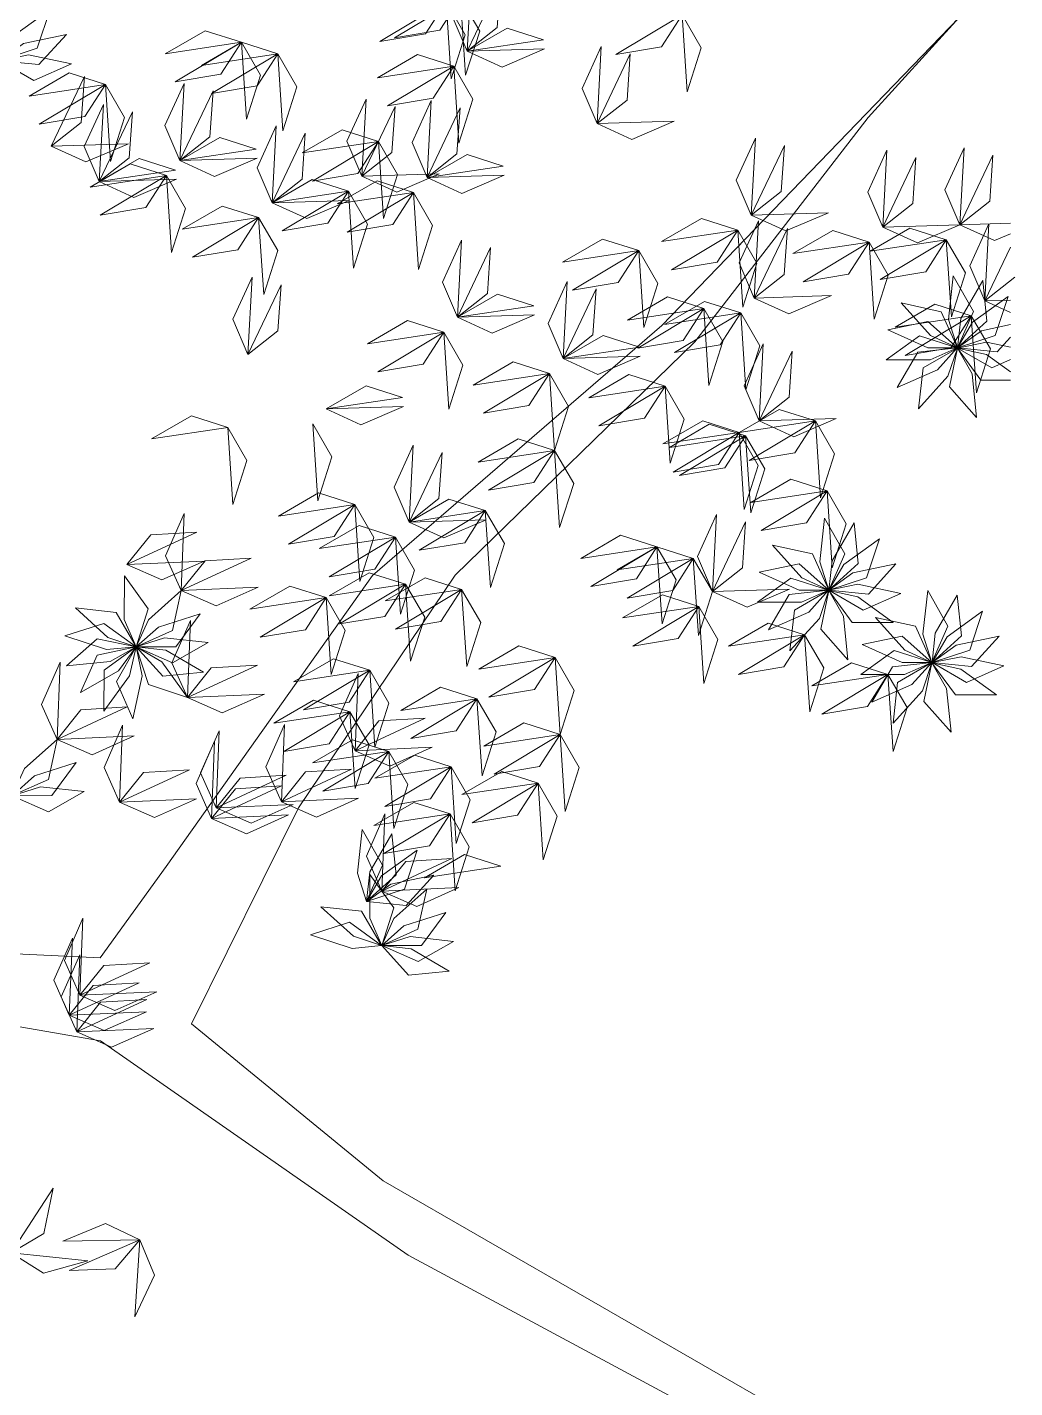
# Model space of a CAD drawing. Header units: inches. Extents: x -422522 to 22891, y -2973 to 414515.
# Drawn here: x 12307.5 to 12384.3, y 11495.4 to 11601.2 of the extents above; entities that cross this region are included whole.
import ezdxf

# ---------------------------------------------------------------- set-up
doc = ezdxf.new("R2010")
doc.units = ezdxf.units.IN
doc.header["$MEASUREMENT"] = 0
doc.layers.add('ARREDAMENTO', color=8, linetype='Continuous', lineweight=13)

msp = doc.modelspace()

# ---------------------------------------------------------------- linework, layer by layer
at = {"layer": 'ARREDAMENTO', "lineweight": 0}
for points in [[(12341.75802, 11599.32903), (12340.5897, 11602.05354), (12342.07942, 11605.31829), (12341.75802, 11599.32903)], [(12341.75802, 11599.32903), (12344.08463, 11601.16609), (12344.33295, 11604.74607), (12341.75802, 11599.32903)], [(12341.23253, 11603.46231), (12339.62783, 11600.96975), (12336.08835, 11600.37815), (12341.23253, 11603.46231)], [(12341.23253, 11603.46231), (12342.71721, 11600.89645), (12341.62717, 11597.47743), (12341.23253, 11603.46231)], [(12309.31197, 11602.58495), (12306.54924, 11600.58877), (12305.38363, 11598.59829), (12308.31307, 11599.56386), (12309.31197, 11602.58495)], [(12340.10559, 11603.17844), (12338.50089, 11600.68588), (12334.96142, 11600.09428), (12340.10559, 11603.17844)], [(12340.10559, 11603.17844), (12341.59027, 11600.61258), (12340.50024, 11597.19356), (12340.10559, 11603.17844)], [(12358.45437, 11602.16173), (12356.84967, 11599.66917), (12353.31019, 11599.07757), (12358.45437, 11602.16173)], [(12358.45437, 11602.16173), (12359.93905, 11599.59587), (12358.84901, 11596.17685), (12358.45437, 11602.16173)], [(12310.59427, 11600.63878), (12307.25847, 11599.93888), (12305.38403, 11598.59458), (12308.45294, 11598.28516), (12310.59427, 11600.63878)], [(12324.19499, 11600.02606), (12321.37072, 11600.92684), (12318.26443, 11599.12992), (12324.19499, 11600.02606)], [(12347.68858, 11600.22517), (12344.8643, 11601.12594), (12341.75802, 11599.32903), (12347.68858, 11600.22517)], [(12324.19499, 11600.02606), (12322.59029, 11597.5335), (12319.05082, 11596.9419), (12324.19499, 11600.02606)], [(12327.01926, 11599.12529), (12324.19499, 11600.02606), (12321.08871, 11598.22915), (12327.01926, 11599.12529)], [(12324.19499, 11600.02606), (12325.67967, 11597.4602), (12324.58964, 11594.04118), (12324.19499, 11600.02606)], [(12341.75802, 11599.32903), (12344.45482, 11598.0981), (12347.75311, 11599.51203), (12341.75802, 11599.32903)], [(12351.84992, 11593.69681), (12350.6816, 11596.42131), (12352.17132, 11599.68607), (12351.84992, 11593.69681)], [(12310.97413, 11598.3393), (12307.64205, 11599.0567), (12305.38289, 11598.59103), (12308.06063, 11597.06012), (12310.97413, 11598.3393)], [(12327.01926, 11599.12529), (12325.41457, 11596.63273), (12321.87509, 11596.04113), (12327.01926, 11599.12529)], [(12327.01926, 11599.12529), (12328.50394, 11596.55943), (12327.41391, 11593.14041), (12327.01926, 11599.12529)], [(12340.70406, 11598.16828), (12337.87978, 11599.06905), (12334.7735, 11597.27214), (12340.70406, 11598.16828)], [(12340.70406, 11598.16828), (12339.09936, 11595.67572), (12335.55988, 11595.08412), (12340.70406, 11598.16828)], [(12340.70406, 11598.16828), (12342.18874, 11595.60242), (12341.0987, 11592.1834), (12340.70406, 11598.16828)], [(12351.84992, 11593.69681), (12354.17653, 11595.53387), (12354.42484, 11599.11385), (12351.84992, 11593.69681)], [(12313.61682, 11596.73979), (12310.79255, 11597.64056), (12307.68627, 11595.84365), (12313.61682, 11596.73979)], [(12309.41249, 11591.94928), (12311.7391, 11593.78635), (12311.98742, 11597.36632), (12309.41249, 11591.94928)], [(12313.61682, 11596.73979), (12312.01213, 11594.24723), (12308.47265, 11593.65563), (12313.61682, 11596.73979)], [(12313.61682, 11596.73979), (12315.1015, 11594.17393), (12314.01147, 11590.75491), (12313.61682, 11596.73979)], [(12319.41595, 11590.82661), (12318.24763, 11593.55111), (12319.73735, 11596.81587), (12319.41595, 11590.82661)], [(12319.41595, 11590.82661), (12321.74256, 11592.66367), (12321.99088, 11596.24364), (12319.41595, 11590.82661)], [(12313.1442, 11589.19567), (12311.97588, 11591.92018), (12313.4656, 11595.18493), (12313.1442, 11589.19567)], [(12333.56748, 11589.60586), (12332.39916, 11592.33037), (12333.88888, 11595.59512), (12333.56748, 11589.60586)], [(12333.56748, 11589.60586), (12335.89409, 11591.44292), (12336.14241, 11595.0229), (12333.56748, 11589.60586)], [(12338.62619, 11589.50785), (12337.45787, 11592.23236), (12338.94759, 11595.49711), (12338.62619, 11589.50785)], [(12313.1442, 11589.19567), (12315.47081, 11591.03273), (12315.71912, 11594.61271), (12313.1442, 11589.19567)], [(12338.62619, 11589.50785), (12340.9528, 11591.34492), (12341.20112, 11594.92489), (12338.62619, 11589.50785)], [(12326.58296, 11587.54897), (12325.41464, 11590.27347), (12326.90436, 11593.53823), (12326.58296, 11587.54897)], [(12326.58296, 11587.54897), (12328.90957, 11589.38603), (12329.15789, 11592.96601), (12326.58296, 11587.54897)], [(12334.85494, 11592.31438), (12332.03067, 11593.21515), (12328.92439, 11591.41824), (12334.85494, 11592.31438)], [(12351.84992, 11593.69681), (12354.54672, 11592.46588), (12357.845, 11593.8798), (12351.84992, 11593.69681)], [(12309.41249, 11591.94928), (12312.10929, 11590.71835), (12315.40758, 11592.13228), (12309.41249, 11591.94928)], [(12325.34651, 11591.72275), (12322.52223, 11592.62352), (12319.41595, 11590.82661), (12325.34651, 11591.72275)], [(12334.85494, 11592.31438), (12333.25025, 11589.82182), (12329.71077, 11589.23022), (12334.85494, 11592.31438)], [(12334.85494, 11592.31438), (12336.33963, 11589.74852), (12335.24959, 11586.3295), (12334.85494, 11592.31438)], [(12363.83033, 11586.58282), (12362.66201, 11589.30732), (12364.15173, 11592.57208), (12363.83033, 11586.58282)], [(12363.83033, 11586.58282), (12366.15694, 11588.41988), (12366.40525, 11591.99986), (12363.83033, 11586.58282)], [(12380.05272, 11585.83627), (12378.8844, 11588.56077), (12380.37412, 11591.82553), (12380.05272, 11585.83627)], [(12319.07475, 11590.09181), (12316.25048, 11590.99258), (12313.1442, 11589.19567), (12319.07475, 11590.09181)], [(12319.41595, 11590.82661), (12322.11275, 11589.59568), (12325.41104, 11591.0096), (12319.41595, 11590.82661)], [(12344.55675, 11590.40399), (12341.73247, 11591.30477), (12338.62619, 11589.50785), (12344.55675, 11590.40399)], [(12374.05763, 11585.65327), (12372.88931, 11588.37778), (12374.37903, 11591.64253), (12374.05763, 11585.65327)], [(12374.05763, 11585.65327), (12376.38424, 11587.49033), (12376.63256, 11591.07031), (12374.05763, 11585.65327)], [(12380.05272, 11585.83627), (12382.37933, 11587.67333), (12382.62764, 11591.25331), (12380.05272, 11585.83627)], [(12318.36199, 11589.66585), (12315.53771, 11590.56663), (12312.43143, 11588.76971), (12318.36199, 11589.66585)], [(12318.36199, 11589.66585), (12315.53771, 11590.56663), (12312.43143, 11588.76971), (12318.36199, 11589.66585)], [(12318.36199, 11589.66585), (12316.75729, 11587.17329), (12313.21781, 11586.58169), (12318.36199, 11589.66585)], [(12318.36199, 11589.66585), (12316.75729, 11587.17329), (12313.21781, 11586.58169), (12318.36199, 11589.66585)], [(12318.36199, 11589.66585), (12319.84667, 11587.09999), (12318.75663, 11583.68097), (12318.36199, 11589.66585)], [(12318.36199, 11589.66585), (12319.84667, 11587.09999), (12318.75663, 11583.68097), (12318.36199, 11589.66585)], [(12333.56748, 11589.60586), (12336.26428, 11588.37493), (12339.56257, 11589.78886), (12333.56748, 11589.60586)], [(12338.62619, 11589.50785), (12341.32299, 11588.27692), (12344.62128, 11589.69085), (12338.62619, 11589.50785)], [(12313.1442, 11589.19567), (12315.841, 11587.96474), (12319.13929, 11589.37867), (12313.1442, 11589.19567)], [(12332.51352, 11588.44511), (12329.68925, 11589.34588), (12326.58296, 11587.54897), (12332.51352, 11588.44511)], [(12337.57223, 11588.3471), (12334.74795, 11589.24787), (12331.64167, 11587.45096), (12337.57223, 11588.3471)], [(12326.58296, 11587.54897), (12329.27976, 11586.31804), (12332.57805, 11587.73196), (12326.58296, 11587.54897)], [(12332.51352, 11588.44511), (12330.90882, 11585.95255), (12327.36934, 11585.36095), (12332.51352, 11588.44511)], [(12337.57223, 11588.3471), (12335.96753, 11585.85454), (12332.42805, 11585.26294), (12337.57223, 11588.3471)], [(12332.51352, 11588.44511), (12333.9982, 11585.87925), (12332.90816, 11582.46023), (12332.51352, 11588.44511)], [(12337.57223, 11588.3471), (12339.05691, 11585.78124), (12337.96687, 11582.36222), (12337.57223, 11588.3471)], [(12325.529, 11586.38821), (12322.70473, 11587.28899), (12319.59844, 11585.49207), (12325.529, 11586.38821)], [(12363.83033, 11586.58282), (12366.52713, 11585.35189), (12369.82542, 11586.76581), (12363.83033, 11586.58282)], [(12325.529, 11586.38821), (12323.9243, 11583.89565), (12320.38483, 11583.30406), (12325.529, 11586.38821)], [(12325.529, 11586.38821), (12327.01368, 11583.82236), (12325.92365, 11580.40333), (12325.529, 11586.38821)], [(12362.77637, 11585.42206), (12359.95209, 11586.32284), (12356.84581, 11584.52592), (12362.77637, 11585.42206)], [(12362.77637, 11585.42206), (12361.17167, 11582.9295), (12357.63219, 11582.33791), (12362.77637, 11585.42206)], [(12362.77637, 11585.42206), (12364.26105, 11582.85621), (12363.17101, 11579.43718), (12362.77637, 11585.42206)], [(12364.06803, 11580.14153), (12362.89971, 11582.86604), (12364.38943, 11586.13079), (12364.06803, 11580.14153)], [(12364.06803, 11580.14153), (12366.39464, 11581.9786), (12366.64296, 11585.55857), (12364.06803, 11580.14153)], [(12378.99875, 11584.67552), (12376.17448, 11585.57629), (12373.0682, 11583.77937), (12378.99875, 11584.67552)], [(12374.05763, 11585.65327), (12376.75443, 11584.42234), (12380.05272, 11585.83627), (12374.05763, 11585.65327)], [(12383.97798, 11585.95608), (12380.05272, 11585.83627)], [(12380.05272, 11585.83627), (12382.74952, 11584.60534), (12383.97798, 11585.13196)], [(12381.99506, 11579.92128), (12380.82674, 11582.64579), (12382.31646, 11585.91054), (12381.99506, 11579.92128)], [(12340.99021, 11578.64269), (12339.82189, 11581.36719), (12341.31161, 11584.63195), (12340.99021, 11578.64269)], [(12355.08426, 11583.82804), (12352.25999, 11584.72881), (12349.1537, 11582.9319), (12355.08426, 11583.82804)], [(12373.00367, 11584.49252), (12370.17939, 11585.39329), (12367.07311, 11583.59638), (12373.00367, 11584.49252)], [(12373.00367, 11584.49252), (12371.39897, 11581.99996), (12367.85949, 11581.40836), (12373.00367, 11584.49252)], [(12373.00367, 11584.49252), (12374.48835, 11581.92666), (12373.39831, 11578.50764), (12373.00367, 11584.49252)], [(12378.99875, 11584.67552), (12377.39406, 11582.18295), (12373.85458, 11581.59136), (12378.99875, 11584.67552)], [(12378.99875, 11584.67552), (12380.48343, 11582.10966), (12379.3934, 11578.69063), (12378.99875, 11584.67552)], [(12340.99021, 11578.64269), (12343.31682, 11580.47975), (12343.56513, 11584.05973), (12340.99021, 11578.64269)], [(12355.08426, 11583.82804), (12353.47956, 11581.33548), (12349.94009, 11580.74388), (12355.08426, 11583.82804)], [(12355.08426, 11583.82804), (12356.56894, 11581.26218), (12355.47891, 11577.84316), (12355.08426, 11583.82804)], [(12383.97798, 11584.09288), (12381.99506, 11579.92128)], [(12324.70486, 11575.76088), (12323.53654, 11578.48539), (12325.02626, 11581.75014), (12324.70486, 11575.76088)], [(12349.20106, 11575.4325), (12348.03274, 11578.15701), (12349.52246, 11581.42177), (12349.20106, 11575.4325)], [(12379.53262, 11581.85369), (12379.16744, 11578.46487), (12379.86671, 11576.26676), (12381.10933, 11579.08986), (12379.53262, 11581.85369)], [(12381.83693, 11581.50438), (12380.12498, 11578.55707), (12379.86974, 11576.26458), (12382.15318, 11578.33819), (12381.83693, 11581.50438)], [(12381.99506, 11579.92128), (12384.32167, 11581.75835)], [(12324.70486, 11575.76088), (12327.03147, 11577.59794), (12327.27979, 11581.17792), (12324.70486, 11575.76088)], [(12346.92076, 11579.53883), (12344.09649, 11580.4396), (12340.99021, 11578.64269), (12346.92076, 11579.53883)], [(12349.20106, 11575.4325), (12351.52767, 11577.26957), (12351.77598, 11580.84954), (12349.20106, 11575.4325)], [(12360.15011, 11579.32761), (12357.32583, 11580.22838), (12354.21955, 11578.43147), (12360.15011, 11579.32761)], [(12364.06803, 11580.14153), (12366.76483, 11578.9106), (12370.06312, 11580.32453), (12364.06803, 11580.14153)], [(12383.79996, 11580.24802), (12381.03723, 11578.25183), (12379.87162, 11576.26136), (12382.80106, 11577.22693), (12383.79996, 11580.24802)], [(12360.15011, 11579.32761), (12358.54541, 11576.83505), (12355.00593, 11576.24345), (12360.15011, 11579.32761)], [(12363.01407, 11578.98078), (12360.1898, 11579.88155), (12357.08351, 11578.08464), (12363.01407, 11578.98078)], [(12360.15011, 11579.32761), (12361.63479, 11576.76175), (12360.54475, 11573.34273), (12360.15011, 11579.32761)], [(12380.94109, 11578.76053), (12378.11682, 11579.6613), (12375.01054, 11577.86439), (12380.94109, 11578.76053)], [(12375.48396, 11579.75683), (12377.758, 11577.2179), (12379.85941, 11576.26673), (12378.59292, 11579.0792), (12375.48396, 11579.75683)], [(12383.97798, 11579.98181), (12381.99506, 11579.92128)], [(12381.99506, 11579.92128), (12383.97798, 11579.0162)], [(12339.93624, 11577.48193), (12337.11197, 11578.38271), (12334.00569, 11576.58579), (12339.93624, 11577.48193)], [(12340.99021, 11578.64269), (12343.68701, 11577.41176), (12346.9853, 11578.82568), (12340.99021, 11578.64269)], [(12363.01407, 11578.98078), (12361.40937, 11576.48822), (12357.8699, 11575.89662), (12363.01407, 11578.98078)], [(12363.01407, 11578.98078), (12364.49875, 11576.41492), (12363.40872, 11572.9959), (12363.01407, 11578.98078)], [(12374.43968, 11577.67324), (12377.54979, 11576.27874), (12379.8564, 11576.26452), (12377.55547, 11578.31871), (12374.43968, 11577.67324)], [(12380.94109, 11578.76053), (12379.3364, 11576.26797), (12375.79692, 11575.67637), (12380.94109, 11578.76053)], [(12383.97798, 11578.07015), (12381.74646, 11577.60194), (12379.87202, 11576.25765), (12382.94093, 11575.94823), (12383.97798, 11577.08808)], [(12380.94109, 11578.76053), (12382.42577, 11576.19467), (12381.33574, 11572.77565), (12380.94109, 11578.76053)], [(12339.93624, 11577.48193), (12338.33155, 11574.98937), (12334.79207, 11574.39778), (12339.93624, 11577.48193)], [(12339.93624, 11577.48193), (12341.42092, 11574.91608), (12340.33089, 11571.49705), (12339.93624, 11577.48193)], [(12355.13161, 11576.32865), (12352.30734, 11577.22942), (12349.20106, 11575.4325), (12355.13161, 11576.32865)], [(12374.33315, 11575.34503), (12377.74157, 11575.33609), (12379.85454, 11576.26128), (12376.91703, 11577.20201), (12374.33315, 11575.34503)], [(12364.4498, 11570.58671), (12363.28148, 11573.31122), (12364.7712, 11576.57597), (12364.4498, 11570.58671)], [(12364.4498, 11570.58671), (12366.77641, 11572.42378), (12367.02473, 11576.00375), (12364.4498, 11570.58671)], [(12375.1828, 11573.17478), (12378.30019, 11574.55294), (12379.85417, 11576.25757), (12376.78799, 11575.92217), (12375.1828, 11573.17478)], [(12376.84171, 11571.53774), (12379.12904, 11574.0647), (12379.85534, 11576.25403), (12377.19066, 11574.70049), (12376.84171, 11571.53774)], [(12381.34964, 11570.85439), (12381.00226, 11574.24507), (12379.86126, 11576.24976), (12379.23275, 11573.23), (12381.34964, 11570.85439)], [(12383.97798, 11574.40168), (12382.12165, 11575.75784), (12379.8684, 11576.25131), (12381.69196, 11573.76362), (12383.97798, 11573.75181)], [(12383.97798, 11576.3219), (12382.13004, 11576.71976), (12379.87088, 11576.25409), (12382.54862, 11574.72318), (12383.97798, 11575.35075)], [(12348.14709, 11574.27175), (12345.32282, 11575.17253), (12342.21654, 11573.37561), (12348.14709, 11574.27175)], [(12349.20106, 11575.4325), (12351.89786, 11574.20158), (12355.19614, 11575.6155), (12349.20106, 11575.4325)], [(12348.14709, 11574.27175), (12346.5424, 11571.77919), (12343.00292, 11571.18759), (12348.14709, 11574.27175)], [(12348.14709, 11574.27175), (12349.63177, 11571.70589), (12348.54174, 11568.28687), (12348.14709, 11574.27175)], [(12357.12743, 11573.28634), (12354.30316, 11574.18711), (12351.19688, 11572.3902), (12357.12743, 11573.28634)], [(12336.71861, 11572.41439), (12333.89434, 11573.31517), (12330.78806, 11571.51825), (12336.71861, 11572.41439)], [(12357.12743, 11573.28634), (12355.52274, 11570.79378), (12351.98326, 11570.20218), (12357.12743, 11573.28634)], [(12357.12743, 11573.28634), (12358.61211, 11570.72048), (12357.52208, 11567.30146), (12357.12743, 11573.28634)], [(12330.78806, 11571.51825), (12333.48486, 11570.28732), (12336.78314, 11571.70125), (12330.78806, 11571.51825)], [(12323.12888, 11570.07904), (12320.30461, 11570.97981), (12317.19832, 11569.1829), (12323.12888, 11570.07904)], [(12368.82722, 11570.5844), (12366.00295, 11571.48517), (12362.89666, 11569.68826), (12368.82722, 11570.5844)], [(12364.4498, 11570.58671), (12367.1466, 11569.35578), (12370.44489, 11570.76971), (12364.4498, 11570.58671)], [(12323.12888, 11570.07904), (12324.61356, 11567.51318), (12323.52352, 11564.09416), (12323.12888, 11570.07904)], [(12329.73409, 11570.3575), (12331.21877, 11567.79164), (12330.12874, 11564.37262), (12329.73409, 11570.3575)], [(12362.89666, 11569.68826), (12360.07239, 11570.58903), (12356.96611, 11568.79211), (12362.89666, 11569.68826)], [(12363.39584, 11569.42596), (12360.57157, 11570.32673), (12357.46528, 11568.52982), (12363.39584, 11569.42596)], [(12362.89666, 11569.68826), (12361.29197, 11567.19569), (12357.75249, 11566.6041), (12362.89666, 11569.68826)], [(12362.89666, 11569.68826), (12364.38134, 11567.1224), (12363.29131, 11563.70337), (12362.89666, 11569.68826)], [(12368.82722, 11570.5844), (12367.22252, 11568.09184), (12363.68305, 11567.50024), (12368.82722, 11570.5844)], [(12368.82722, 11570.5844), (12370.3119, 11568.01854), (12369.22187, 11564.59951), (12368.82722, 11570.5844)], [(12337.22615, 11562.71414), (12336.05783, 11565.43865), (12337.54755, 11568.70341), (12337.22615, 11562.71414)], [(12348.54174, 11568.28687), (12345.71747, 11569.18764), (12342.61118, 11567.39073), (12348.54174, 11568.28687)], [(12363.39584, 11569.42596), (12361.79114, 11566.9334), (12358.25167, 11566.3418), (12363.39584, 11569.42596)], [(12363.39584, 11569.42596), (12364.88052, 11566.8601), (12363.79049, 11563.44108), (12363.39584, 11569.42596)], [(12337.22615, 11562.71414), (12339.55276, 11564.55121), (12339.80108, 11568.13118), (12337.22615, 11562.71414)], [(12348.54174, 11568.28687), (12346.93704, 11565.79431), (12343.39757, 11565.20271), (12348.54174, 11568.28687)], [(12348.54174, 11568.28687), (12350.02642, 11565.72101), (12348.93639, 11562.30199), (12348.54174, 11568.28687)], [(12369.73533, 11565.15125), (12366.91106, 11566.05202), (12363.80477, 11564.25511), (12369.73533, 11565.15125)], [(12333.00991, 11564.08195), (12330.18564, 11564.98272), (12327.07936, 11563.18581), (12333.00991, 11564.08195)], [(12343.15671, 11563.61028), (12340.33243, 11564.51106), (12337.22615, 11562.71414), (12343.15671, 11563.61028)], [(12343.15671, 11563.61028), (12340.33243, 11564.51106), (12337.22615, 11562.71414), (12343.15671, 11563.61028)], [(12369.73533, 11565.15125), (12368.13063, 11562.65869), (12364.59116, 11562.06709), (12369.73533, 11565.15125)], [(12369.73533, 11565.15125), (12371.22001, 11562.58539), (12370.12998, 11559.16637), (12369.73533, 11565.15125)], [(12319.50888, 11557.39792), (12318.30242, 11560.10575), (12319.74614, 11563.39111), (12319.50888, 11557.39792)], [(12333.00991, 11564.08195), (12331.40522, 11561.58939), (12327.86574, 11560.99779), (12333.00991, 11564.08195)], [(12333.00991, 11564.08195), (12334.49459, 11561.51609), (12333.40456, 11558.09707), (12333.00991, 11564.08195)], [(12343.15671, 11563.61028), (12341.55201, 11561.11772), (12338.01253, 11560.52613), (12343.15671, 11563.61028)], [(12343.15671, 11563.61028), (12344.64139, 11561.04443), (12343.55135, 11557.6254), (12343.15671, 11563.61028)], [(12360.8126, 11557.32494), (12359.64428, 11560.04945), (12361.134, 11563.3142), (12360.8126, 11557.32494)], [(12336.17219, 11561.55339), (12333.34791, 11562.45416), (12330.24163, 11560.65725), (12336.17219, 11561.55339)], [(12337.22615, 11562.71414), (12339.92295, 11561.48321), (12343.22124, 11562.89714), (12337.22615, 11562.71414)], [(12360.8126, 11557.32494), (12363.13921, 11559.162), (12363.38752, 11562.74198), (12360.8126, 11557.32494)], [(12369.52911, 11563.01431), (12369.16393, 11559.6255), (12369.8632, 11557.42739), (12371.10582, 11560.25048), (12369.52911, 11563.01431)], [(12371.83343, 11562.66501), (12370.12147, 11559.7177), (12369.86623, 11557.42521), (12372.14968, 11559.49881), (12371.83343, 11562.66501)], [(12315.29619, 11559.41693), (12317.15424, 11561.72681), (12320.73632, 11561.94271), (12315.29619, 11559.41693)], [(12336.17219, 11561.55339), (12334.56749, 11559.06083), (12331.02801, 11558.46923), (12336.17219, 11561.55339)], [(12336.17219, 11561.55339), (12337.65687, 11558.98753), (12336.56683, 11555.56851), (12336.17219, 11561.55339)], [(12356.50364, 11560.79157), (12353.67937, 11561.69234), (12350.57309, 11559.89543), (12356.50364, 11560.79157)], [(12373.79645, 11561.40865), (12371.03372, 11559.41246), (12369.86811, 11557.42199), (12372.79755, 11558.38756), (12373.79645, 11561.40865)], [(12356.50364, 11560.79157), (12354.89895, 11558.29901), (12351.35947, 11557.70741), (12356.50364, 11560.79157)], [(12359.32792, 11559.8908), (12356.50364, 11560.79157), (12353.39736, 11558.99466), (12359.32792, 11559.8908)], [(12356.50364, 11560.79157), (12357.98833, 11558.22571), (12356.89829, 11554.80669), (12356.50364, 11560.79157)], [(12365.48045, 11560.91746), (12367.75449, 11558.37853), (12369.8559, 11557.42736), (12368.58941, 11560.23983), (12365.48045, 11560.91746)], [(12315.29619, 11559.41693), (12318.01001, 11558.22399), (12321.28812, 11559.68409), (12315.29619, 11559.41693)], [(12319.50888, 11557.39792), (12321.36693, 11559.70781), (12324.94901, 11559.9237), (12319.50888, 11557.39792)], [(12359.32792, 11559.8908), (12357.72322, 11557.39824), (12354.18374, 11556.80664), (12359.32792, 11559.8908)], [(12359.32792, 11559.8908), (12360.8126, 11557.32494), (12359.72256, 11553.90592), (12359.32792, 11559.8908)], [(12364.43617, 11558.83387), (12367.54628, 11557.43937), (12369.85289, 11557.42515), (12367.55196, 11559.47934), (12364.43617, 11558.83387)], [(12375.07875, 11559.46247), (12371.74295, 11558.76257), (12369.86851, 11557.41828), (12372.93743, 11557.10886), (12375.07875, 11559.46247)], [(12315.09788, 11558.5518), (12315.08657, 11555.14338), (12316.0103, 11553.02977), (12316.95306, 11555.96663), (12315.09788, 11558.5518)], [(12336.95672, 11557.8812), (12334.13245, 11558.78197), (12331.02616, 11556.98505), (12336.95672, 11557.8812)], [(12341.31297, 11557.48884), (12338.4887, 11558.38961), (12335.38241, 11556.5927), (12341.31297, 11557.48884)], [(12364.32964, 11556.50566), (12367.73806, 11556.49672), (12369.85104, 11557.42191), (12366.91352, 11558.36263), (12364.32964, 11556.50566)], [(12319.50888, 11557.39792), (12316.96837, 11555.12565), (12316.01575, 11553.0249), (12318.82909, 11554.28944), (12319.50888, 11557.39792)], [(12319.50888, 11557.39792), (12322.2227, 11556.20499), (12325.50081, 11557.66509), (12319.50888, 11557.39792)], [(12330.78437, 11556.84518), (12327.9601, 11557.74595), (12324.85381, 11555.94904), (12330.78437, 11556.84518)], [(12336.95672, 11557.8812), (12335.35202, 11555.38863), (12331.81255, 11554.79704), (12336.95672, 11557.8812)], [(12341.31297, 11557.48884), (12339.70827, 11554.99628), (12336.1688, 11554.40468), (12341.31297, 11557.48884)], [(12336.95672, 11557.8812), (12338.4414, 11555.31534), (12337.35137, 11551.89631), (12336.95672, 11557.8812)], [(12341.31297, 11557.48884), (12342.79765, 11554.92298), (12341.70762, 11551.50396), (12341.31297, 11557.48884)], [(12359.75863, 11556.16419), (12356.93436, 11557.06496), (12353.82808, 11555.26805), (12359.75863, 11556.16419)], [(12360.8126, 11557.32494), (12363.5094, 11556.09401), (12366.80768, 11557.50794), (12360.8126, 11557.32494)], [(12365.17929, 11554.33541), (12368.29668, 11555.71357), (12369.85066, 11557.4182), (12366.78448, 11557.0828), (12365.17929, 11554.33541)], [(12366.83821, 11552.69837), (12369.12553, 11555.22533), (12369.85183, 11557.41466), (12367.18716, 11555.86112), (12366.83821, 11552.69837)], [(12371.34613, 11552.01502), (12370.99875, 11555.4057), (12369.85776, 11557.41039), (12369.22924, 11554.39063), (12371.34613, 11552.01502)], [(12374.87035, 11554.90781), (12372.11814, 11556.91847), (12369.86489, 11557.41194), (12371.68845, 11554.92425), (12374.87035, 11554.90781)], [(12375.45862, 11557.16299), (12372.12653, 11557.88039), (12369.86738, 11557.41472), (12372.54511, 11555.88381), (12375.45862, 11557.16299)], [(12377.54841, 11557.38955), (12377.18324, 11554.00074), (12377.8825, 11551.80263), (12379.12512, 11554.62572), (12377.54841, 11557.38955)], [(12379.85273, 11557.04025), (12378.14077, 11554.09294), (12377.88553, 11551.80045), (12380.16898, 11553.87405), (12379.85273, 11557.04025)], [(12311.28884, 11556.04587), (12313.81423, 11553.75679), (12316.00304, 11553.02898), (12314.45136, 11555.69473), (12311.28884, 11556.04587)], [(12330.78437, 11556.84518), (12329.17967, 11554.35262), (12325.6402, 11553.76102), (12330.78437, 11556.84518)], [(12330.78437, 11556.84518), (12332.26905, 11554.27932), (12331.17901, 11550.8603), (12330.78437, 11556.84518)], [(12359.75863, 11556.16419), (12358.15394, 11553.67163), (12354.61446, 11553.08003), (12359.75863, 11556.16419)], [(12359.75863, 11556.16419), (12361.24331, 11553.59833), (12360.15328, 11550.17931), (12359.75863, 11556.16419)], [(12310.46656, 11553.8651), (12313.70466, 11552.80109), (12316.00028, 11553.02647), (12313.49848, 11554.83063), (12310.46656, 11553.8651)], [(12320.98634, 11555.59542), (12317.74125, 11554.55292), (12316.01653, 11553.02125), (12319.10099, 11553.03218), (12320.98634, 11555.59542)], [(12319.9943, 11549.08159), (12318.78783, 11551.78942), (12320.23156, 11555.07477), (12319.9943, 11549.08159)], [(12367.98187, 11553.96185), (12365.1576, 11554.86262), (12362.05131, 11553.06571), (12367.98187, 11553.96185)], [(12373.49976, 11555.2927), (12375.77379, 11552.75377), (12377.8752, 11551.8026), (12376.60871, 11554.61507), (12373.49976, 11555.2927)], [(12381.81575, 11555.78389), (12379.05302, 11553.7877), (12377.88741, 11551.79723), (12380.81685, 11552.7628), (12381.81575, 11555.78389)], [(12321.60293, 11553.34782), (12318.21436, 11553.71534), (12316.01577, 11553.0176), (12318.838, 11551.77302), (12321.60293, 11553.34782)], [(12367.98187, 11553.96185), (12366.37717, 11551.46929), (12362.8377, 11550.87769), (12367.98187, 11553.96185)], [(12367.98187, 11553.96185), (12369.46655, 11551.39599), (12368.37652, 11547.97697), (12367.98187, 11553.96185)], [(12372.45547, 11553.20911), (12375.56558, 11551.81461), (12377.87219, 11551.80039), (12375.57126, 11553.85458), (12372.45547, 11553.20911)], [(12383.09806, 11553.83771), (12379.76226, 11553.13781), (12377.88782, 11551.79352), (12380.95673, 11551.4841), (12383.09806, 11553.83771)], [(12310.60237, 11551.53842), (12313.9933, 11551.88345), (12315.99877, 11553.02305), (12312.97945, 11553.65366), (12310.60237, 11551.53842)], [(12311.67278, 11549.46812), (12314.63021, 11551.16254), (12315.99879, 11553.01932), (12312.98401, 11552.36734), (12311.67278, 11549.46812)], [(12313.49272, 11548.01219), (12315.50528, 11550.76301), (12316.00032, 11553.01592), (12313.51136, 11551.19408), (12313.49272, 11548.01219)], [(12315.74749, 11547.42237), (12316.4672, 11550.75395), (12316.0031, 11553.01343), (12314.47033, 11550.33675), (12315.74749, 11547.42237)], [(12319.9943, 11549.08159), (12318.00003, 11551.8457), (12316.01036, 11553.01269), (12316.9739, 11550.08258), (12319.9943, 11549.08159)], [(12321.25202, 11551.04374), (12318.3059, 11552.75774), (12316.01359, 11553.01457), (12318.08561, 11550.72969), (12321.25202, 11551.04374)], [(12348.58411, 11552.18586), (12345.75984, 11553.08663), (12342.65356, 11551.28971), (12348.58411, 11552.18586)], [(12372.34894, 11550.8809), (12375.75737, 11550.87195), (12377.87034, 11551.79715), (12374.93282, 11552.73787), (12372.34894, 11550.8809)], [(12309.86336, 11545.82367), (12308.65689, 11548.53151), (12310.10062, 11551.81686), (12309.86336, 11545.82367)], [(12319.9943, 11549.08159), (12321.85235, 11551.39147), (12325.43443, 11551.60737), (12319.9943, 11549.08159)], [(12334.1679, 11551.19897), (12331.34362, 11552.09974), (12328.23734, 11550.30282), (12334.1679, 11551.19897)], [(12348.58411, 11552.18586), (12346.97942, 11549.69329), (12343.43994, 11549.1017), (12348.58411, 11552.18586)], [(12348.58411, 11552.18586), (12350.06879, 11549.62), (12348.97876, 11546.20097), (12348.58411, 11552.18586)], [(12374.46334, 11550.87535), (12371.63907, 11551.77612), (12368.53279, 11549.97921), (12374.46334, 11550.87535)], [(12373.19859, 11548.71065), (12376.31598, 11550.08881), (12377.86997, 11551.79344), (12374.80378, 11551.45803), (12373.19859, 11548.71065)], [(12374.85751, 11547.0736), (12377.14484, 11549.60057), (12377.87113, 11551.7899), (12375.20646, 11550.23636), (12374.85751, 11547.0736)], [(12379.36544, 11546.39025), (12379.01805, 11549.78094), (12377.87706, 11551.78563), (12377.24855, 11548.76587), (12379.36544, 11546.39025)], [(12382.88966, 11549.28305), (12380.13744, 11551.2937), (12377.88419, 11551.78718), (12379.70775, 11549.29949), (12382.88966, 11549.28305)], [(12383.47792, 11551.53823), (12380.14584, 11552.25563), (12377.88668, 11551.78996), (12380.56442, 11550.25905), (12383.47792, 11551.53823)], [(12334.1679, 11551.19897), (12332.5632, 11548.7064), (12329.02372, 11548.11481), (12334.1679, 11551.19897)], [(12333.02925, 11544.9453), (12331.82278, 11547.65313), (12333.26651, 11550.93848), (12333.02925, 11544.9453)], [(12334.1679, 11551.19897), (12335.65258, 11548.63311), (12334.56254, 11545.21408), (12334.1679, 11551.19897)], [(12374.46334, 11550.87535), (12372.85865, 11548.38279), (12369.31917, 11547.79119), (12374.46334, 11550.87535)], [(12374.46334, 11550.87535), (12375.94802, 11548.30949), (12374.85799, 11544.89047), (12374.46334, 11550.87535)], [(12342.50682, 11548.97506), (12339.68255, 11549.87583), (12336.57627, 11548.07892), (12342.50682, 11548.97506)], [(12319.9943, 11549.08159), (12322.70812, 11547.88865), (12325.98622, 11549.34875), (12319.9943, 11549.08159)], [(12332.63178, 11547.97837), (12329.8075, 11548.87914), (12326.70122, 11547.08223), (12332.63178, 11547.97837)], [(12342.50682, 11548.97506), (12340.90213, 11546.4825), (12337.36265, 11545.8909), (12342.50682, 11548.97506)], [(12342.50682, 11548.97506), (12343.9915, 11546.4092), (12342.90147, 11542.99018), (12342.50682, 11548.97506)], [(12309.86336, 11545.82367), (12311.72141, 11548.13356), (12315.30348, 11548.34945), (12309.86336, 11545.82367)], [(12332.63178, 11547.97837), (12331.02708, 11545.48581), (12327.4876, 11544.89421), (12332.63178, 11547.97837)], [(12332.63178, 11547.97837), (12334.11646, 11545.41251), (12333.02642, 11541.99349), (12332.63178, 11547.97837)], [(12333.02925, 11544.9453), (12334.8873, 11547.25518), (12338.46937, 11547.47108), (12333.02925, 11544.9453)], [(12314.71717, 11540.9327), (12313.5107, 11543.64053), (12314.95443, 11546.92588), (12314.71717, 11540.9327)], [(12322.23143, 11540.50762), (12321.02497, 11543.21545), (12322.4687, 11546.5008), (12322.23143, 11540.50762)], [(12327.30683, 11540.98124), (12326.10036, 11543.68907), (12327.54409, 11546.97442), (12327.30683, 11540.98124)], [(12348.97876, 11546.20097), (12346.15449, 11547.10175), (12343.0482, 11545.30483), (12348.97876, 11546.20097)], [(12309.86336, 11545.82367), (12307.32284, 11543.5514), (12306.37022, 11541.45065), (12309.18356, 11542.71519), (12309.86336, 11545.82367)], [(12309.86336, 11545.82367), (12312.57717, 11544.63074), (12315.85528, 11546.09084), (12309.86336, 11545.82367)], [(12321.87343, 11539.68069), (12320.66697, 11542.38852), (12322.11069, 11545.67387), (12321.87343, 11539.68069)], [(12335.659, 11544.88773), (12332.83472, 11545.7885), (12329.72844, 11543.99159), (12335.659, 11544.88773)], [(12348.97876, 11546.20097), (12347.37406, 11543.70841), (12343.83459, 11543.11681), (12348.97876, 11546.20097)], [(12348.97876, 11546.20097), (12350.46344, 11543.63511), (12349.37341, 11540.21609), (12348.97876, 11546.20097)], [(12335.659, 11544.88773), (12334.0543, 11542.39517), (12330.51482, 11541.80357), (12335.659, 11544.88773)], [(12333.02925, 11544.9453), (12335.74306, 11543.75236), (12339.02117, 11545.21246), (12333.02925, 11544.9453)], [(12340.49832, 11543.70309), (12337.67405, 11544.60386), (12334.56777, 11542.80695), (12340.49832, 11543.70309)], [(12335.659, 11544.88773), (12337.14368, 11542.32187), (12336.05364, 11538.90285), (12335.659, 11544.88773)], [(12311.34082, 11544.02117), (12308.09572, 11542.97867), (12306.37101, 11541.447), (12309.45546, 11541.45793), (12311.34082, 11544.02117)], [(12314.71717, 11540.9327), (12316.57522, 11543.24258), (12320.1573, 11543.45848), (12314.71717, 11540.9327)], [(12327.30683, 11540.98124), (12329.16488, 11543.29112), (12332.74696, 11543.50701), (12327.30683, 11540.98124)], [(12340.49832, 11543.70309), (12338.89363, 11541.21053), (12335.35415, 11540.61893), (12340.49832, 11543.70309)], [(12340.49832, 11543.70309), (12341.983, 11541.13723), (12340.89297, 11537.71821), (12340.49832, 11543.70309)], [(12347.26748, 11542.43326), (12344.4432, 11543.33403), (12341.33692, 11541.53712), (12347.26748, 11542.43326)], [(12347.26748, 11542.43326), (12344.4432, 11543.33403), (12341.33692, 11541.53712), (12347.26748, 11542.43326)], [(12311.9574, 11541.77357), (12308.56884, 11542.14109), (12306.37024, 11541.44335), (12309.19248, 11540.19877), (12311.9574, 11541.77357)], [(12321.87343, 11539.68069), (12323.73148, 11541.99057), (12327.31356, 11542.20646), (12321.87343, 11539.68069)], [(12322.23143, 11540.50762), (12324.08948, 11542.8175), (12327.67156, 11543.03339), (12322.23143, 11540.50762)], [(12347.26748, 11542.43326), (12345.66278, 11539.9407), (12342.1233, 11539.3491), (12347.26748, 11542.43326)], [(12347.26748, 11542.43326), (12345.66278, 11539.9407), (12342.1233, 11539.3491), (12347.26748, 11542.43326)], [(12347.26748, 11542.43326), (12348.75216, 11539.8674), (12347.66212, 11536.44838), (12347.26748, 11542.43326)], [(12347.26748, 11542.43326), (12348.75216, 11539.8674), (12347.66212, 11536.44838), (12347.26748, 11542.43326)], [(12314.71717, 11540.9327), (12317.43099, 11539.73976), (12320.70909, 11541.19986), (12314.71717, 11540.9327)], [(12327.30683, 11540.98124), (12330.02065, 11539.7883), (12333.29875, 11541.2484), (12327.30683, 11540.98124)], [(12321.87343, 11539.68069), (12324.58725, 11538.48775), (12327.86536, 11539.94785), (12321.87343, 11539.68069)], [(12322.23143, 11540.50762), (12324.94525, 11539.31468), (12328.22336, 11540.77478), (12322.23143, 11540.50762)], [(12335.11311, 11534.03166), (12333.90665, 11536.73949), (12335.35038, 11540.02484), (12335.11311, 11534.03166)], [(12340.41777, 11540.02927), (12337.59349, 11540.93004), (12334.48721, 11539.13313), (12340.41777, 11540.02927)], [(12340.41777, 11540.02927), (12338.81307, 11537.53671), (12335.27359, 11536.94511), (12340.41777, 11540.02927)], [(12340.41777, 11540.02927), (12341.90245, 11537.46341), (12340.81241, 11534.04439), (12340.41777, 11540.02927)], [(12333.59235, 11538.81855), (12333.22717, 11535.42973), (12333.92644, 11533.23162), (12335.16906, 11536.05472), (12333.59235, 11538.81855)], [(12335.89667, 11538.46924), (12334.18471, 11535.52193), (12333.92947, 11533.22944), (12336.21291, 11535.30305), (12335.89667, 11538.46924)], [(12337.85969, 11537.21288), (12335.09696, 11535.2167), (12333.93135, 11533.22622), (12336.86079, 11534.19179), (12337.85969, 11537.21288)], [(12344.3521, 11535.96276), (12341.52783, 11536.86353), (12338.42155, 11535.06661), (12344.3521, 11535.96276)], [(12335.11311, 11534.03166), (12336.97116, 11536.34154), (12340.55324, 11536.55744), (12335.11311, 11534.03166)], [(12339.14199, 11535.2667), (12335.80619, 11534.5668), (12333.93175, 11533.22251), (12337.00067, 11532.91309), (12339.14199, 11535.2667)], [(12334.18552, 11535.32424), (12334.17421, 11531.91582), (12335.09795, 11529.80221), (12336.0407, 11532.73908), (12334.18552, 11535.32424)], [(12338.59653, 11534.17037), (12336.05601, 11531.8981), (12335.10339, 11529.79734), (12337.91673, 11531.06188), (12338.59653, 11534.17037)], [(12335.11311, 11534.03166), (12337.82693, 11532.83872), (12341.10504, 11534.29882), (12335.11311, 11534.03166)], [(12330.37649, 11532.81832), (12332.90187, 11530.52924), (12335.09069, 11529.80142), (12333.539, 11532.46717), (12330.37649, 11532.81832)], [(12311.63776, 11525.92677), (12310.43129, 11528.63461), (12311.87502, 11531.91996), (12311.63776, 11525.92677)], [(12329.55421, 11530.63755), (12332.79231, 11529.57353), (12335.08792, 11529.79891), (12332.58613, 11531.60307), (12329.55421, 11530.63755)], [(12340.07399, 11532.36787), (12336.8289, 11531.32536), (12335.10418, 11529.7937), (12338.18863, 11529.80462), (12340.07399, 11532.36787)], [(12340.69057, 11530.12026), (12337.30201, 11530.48778), (12335.10342, 11529.79004), (12337.92565, 11528.54546), (12340.69057, 11530.12026)], [(12310.81138, 11524.3842), (12309.60492, 11527.09203), (12311.04864, 11530.37739), (12310.81138, 11524.3842)], [(12340.33966, 11527.81618), (12337.39354, 11529.53019), (12335.10123, 11529.78702), (12337.17325, 11527.50213), (12340.33966, 11527.81618)], [(12311.39069, 11523.08799), (12310.18422, 11525.79583), (12311.62795, 11529.08118), (12311.39069, 11523.08799)], [(12311.63776, 11525.92677), (12313.49581, 11528.23666), (12317.07788, 11528.45255), (12311.63776, 11525.92677)], [(12310.81138, 11524.3842), (12312.66943, 11526.69408), (12316.25151, 11526.90998), (12310.81138, 11524.3842)], [(12311.63776, 11525.92677), (12314.35157, 11524.73384), (12317.62968, 11526.19394), (12311.63776, 11525.92677)], [(12311.39069, 11523.08799), (12313.24874, 11525.39788), (12316.83082, 11525.61377), (12311.39069, 11523.08799)], [(12310.81138, 11524.3842), (12313.5252, 11523.19126), (12316.80331, 11524.65137), (12310.81138, 11524.3842)], [(12311.39069, 11523.08799), (12314.10451, 11521.89506), (12317.38261, 11523.35516), (12311.39069, 11523.08799)], [(12306.28704, 11505.89545), (12308.83503, 11507.41058), (12309.552, 11510.92681), (12306.28704, 11505.89545)], [(12316.30425, 11506.91545), (12313.62297, 11508.17982), (12310.30736, 11506.80703), (12316.30425, 11506.91545)], [(12316.30425, 11506.91545), (12314.3857, 11504.65557), (12310.79916, 11504.5346), (12316.30425, 11506.91545)], [(12316.30425, 11506.91545), (12317.4386, 11504.17662), (12315.90839, 11500.93065), (12316.30425, 11506.91545)], [(12306.28704, 11505.89545), (12308.79853, 11504.32055), (12312.25412, 11505.28844), (12306.28704, 11505.89545)]]:
    msp.add_lwpolyline(points, dxfattribs=at)
at = {"layer": 'ARREDAMENTO', "linetype": 'Continuous', "lineweight": 0}
for points in [[(12375.26582, 11488.44887), (12335.20157, 11511.50744), (12320.32512, 11523.70129), (12328.64305, 11540.49757), (12340.82466, 11558.59825), (12359.45394, 11576.72365), (12372.92755, 11594.18449), (12379.99043, 11601.94899), (12356.86995, 11578.00331), (12334.37699, 11558.57352), (12318.34402, 11535.94459), (12313.21297, 11528.83228), (12288.06212, 11530.02539), (12269.98647, 11535.75912), (12244.17114, 11542.10795), (12208.70894, 11541.97195)], [(12188.29561, 11484.50788), (12169.53085, 11501.84508), (12159.17023, 11513.41146), (12175.90462, 11521.21304), (12211.96972, 11532.31269), (12243.54362, 11537.59206), (12273.23494, 11529.32374), (12313.23761, 11522.38454), (12337.15804, 11505.71189), (12375.27814, 11485.225)]]:
    msp.add_lwpolyline(points, dxfattribs=at)

doc.saveas('drawing.dxf')
